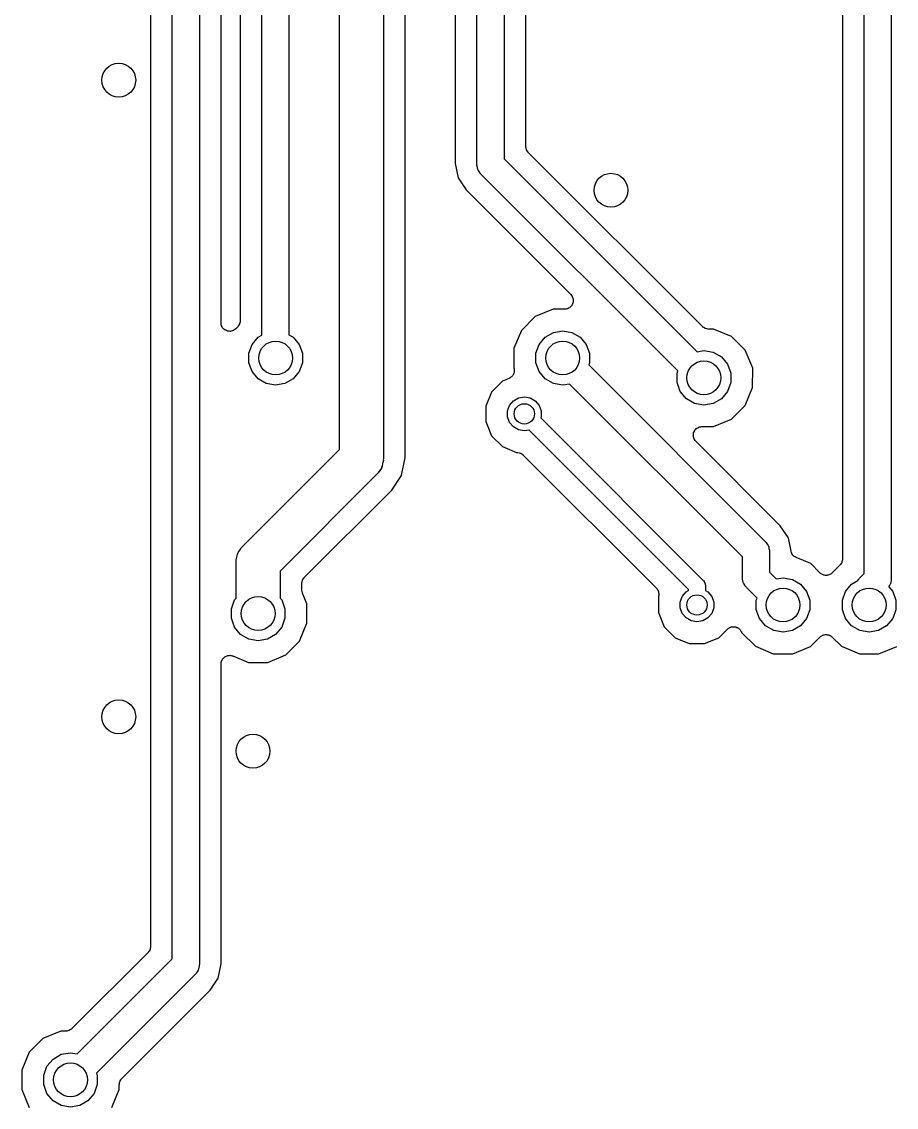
# Model space of a CAD drawing. Extents: x 25 to 125, y -125 to -25.
# Drawn here: x 99.76 to 112.67, y -88.57 to -72.54 of the extents above; entities that cross this region are included whole.
import ezdxf

# ---------------------------------------------------------------- set-up
doc = ezdxf.new("R2010")
doc.units = 0
doc.header["$MEASUREMENT"] = 0
doc.layers.add('BLACK', color=7, linetype='CONTINUOUS')

msp = doc.modelspace()

# ---------------------------------------------------------------- linework, layer by layer
at = {"layer": 'Black'}
for p, q in [((112.195, -80.6892), (112.195, -49.8711)), ((112.595, -49.8711), (112.595, -80.772)), ((103.305, -77.1695), (103.305, -64.3491)), ((103.705, -64.3491), (103.705, -77.1643)), ((102.985, -64.5588), (102.985, -76.9616)), ((101.984, -86.3788), (101.984, -65.31)), ((102.384, -65.2272), (102.384, -86.4616)), ((102.704, -76.9884), (102.704, -65.2397)), ((101.664, -65.4952), (101.664, -86.1936)), ((106.88, -65.659), (106.88, -74.5678)), ((107.2, -74.3826), (107.2, -65.6715)), ((106.48, -74.6506), (106.48, -65.7418)), ((106.16, -65.927), (106.16, -74.6381)), ((111.875, -69.9959), (111.875, -80.4753)), ((104.45, -78.8594), (104.45, -71.0939)), ((105.1, -71.0939), (105.1, -78.994)), ((105.42, -78.9815), (105.42, -71.2155)), ((107.201, -74.3881), (107.2, -74.3826)), ((107.2, -74.3937), (107.201, -74.3881)), ((107.205, -74.4097), (107.2, -74.3937)), ((107.208, -74.426), (107.205, -74.4097)), ((107.21, -74.4309), (107.208, -74.426)), ((107.212, -74.4363), (107.21, -74.4309)), ((107.221, -74.4499), (107.212, -74.4363)), ((107.23, -74.4642), (107.221, -74.4499)), ((107.234, -74.4678), (107.23, -74.4642)), ((107.237, -74.4724), (107.234, -74.4678)), ((109.808, -77.0431), (107.237, -74.4724)), ((106.16, -74.6381), (106.202, -74.8486)), ((106.482, -74.6593), (106.48, -74.6506)), ((106.481, -74.668), (106.482, -74.6593)), ((106.488, -74.6933), (106.481, -74.668)), ((106.88, -74.5678), (109.729, -77.4165)), ((106.492, -74.719), (106.488, -74.6933)), ((106.496, -74.7266), (106.492, -74.719)), ((106.499, -74.7351), (106.496, -74.7266)), ((106.514, -74.7565), (106.499, -74.7351)), ((106.527, -74.7792), (106.514, -74.7565)), ((106.534, -74.7848), (106.527, -74.7792)), ((106.539, -74.792), (106.534, -74.7848)), ((109.446, -77.6991), (106.539, -74.792)), ((106.202, -74.8486), (106.321, -75.0271)), ((106.321, -75.0271), (107.865, -76.5712)), ((107.865, -76.5712), (107.875, -76.5849)), ((107.875, -76.5849), (107.885, -76.5976)), ((107.868, -76.7457), (107.857, -76.7584)), ((107.879, -76.7339), (107.868, -76.7457)), ((107.882, -76.7289), (107.879, -76.7339)), ((107.885, -76.7246), (107.882, -76.7289)), ((107.885, -76.5976), (107.887, -76.6028)), ((107.891, -76.709), (107.885, -76.7246)), ((107.887, -76.6028), (107.891, -76.6074)), ((107.891, -76.6074), (107.895, -76.6234)), ((107.898, -76.6939), (107.891, -76.709)), ((107.895, -76.6234), (107.901, -76.6391)), ((107.899, -76.6884), (107.898, -76.6939)), ((107.9, -76.6832), (107.899, -76.6884)), ((107.901, -76.6665), (107.9, -76.6832)), ((107.901, -76.6391), (107.901, -76.6446)), ((107.901, -76.6446), (107.902, -76.65)), ((107.902, -76.65), (107.901, -76.6665)), ((107.338, -76.8973), (107.136, -77.0996)), ((107.603, -76.7879), (107.338, -76.8973)), ((107.775, -76.788), (107.603, -76.7879)), ((107.792, -76.7852), (107.775, -76.788)), ((107.808, -76.7837), (107.792, -76.7852)), ((107.813, -76.7814), (107.808, -76.7837)), ((107.819, -76.7804), (107.813, -76.7814)), ((107.833, -76.7721), (107.819, -76.7804)), ((107.848, -76.7651), (107.833, -76.7721)), ((107.852, -76.7612), (107.848, -76.7651)), ((107.857, -76.7584), (107.852, -76.7612)), ((102.707, -77.0046), (102.704, -76.9884)), ((102.708, -77.0211), (102.707, -77.0046)), ((102.711, -77.0262), (102.708, -77.0211)), ((102.712, -77.0318), (102.711, -77.0262)), ((102.72, -77.0461), (102.712, -77.0318)), ((102.727, -77.0611), (102.72, -77.0461)), ((102.731, -77.0651), (102.727, -77.0611)), ((102.734, -77.07), (102.731, -77.0651)), ((102.747, -77.0806), (102.734, -77.07)), ((102.948, -77.0515), (102.921, -77.0782)), ((102.951, -77.0469), (102.948, -77.0515)), ((102.955, -77.0432), (102.951, -77.0469)), ((102.964, -77.0289), (102.955, -77.0432)), ((102.973, -77.0154), (102.964, -77.0289)), ((102.975, -77.0099), (102.973, -77.0154)), ((102.977, -77.005), (102.975, -77.0099)), ((102.98, -76.9887), (102.977, -77.005)), ((102.985, -76.9728), (102.98, -76.9887)), ((102.985, -76.9616), (102.984, -76.9672)), ((102.984, -76.9672), (102.985, -76.9728)), ((109.812, -77.0462), (109.808, -77.0431)), ((109.816, -77.0505), (109.812, -77.0462)), ((109.83, -77.0588), (109.816, -77.0505)), ((109.844, -77.0684), (109.83, -77.0588)), ((109.849, -77.0698), (109.844, -77.0684)), ((109.854, -77.0726), (109.849, -77.0698)), ((109.871, -77.0755), (109.854, -77.0726)), ((109.887, -77.0798), (109.871, -77.0755)), ((102.758, -77.0923), (102.747, -77.0806)), ((102.763, -77.0947), (102.758, -77.0923)), ((102.768, -77.0983), (102.763, -77.0947)), ((102.783, -77.104), (102.768, -77.0983)), ((102.798, -77.111), (102.783, -77.104)), ((102.804, -77.1115), (102.798, -77.111)), ((102.809, -77.1134), (102.804, -77.1115)), ((102.826, -77.1134), (102.809, -77.1134)), ((102.842, -77.1149), (102.826, -77.1134)), ((102.848, -77.1134), (102.842, -77.1149)), ((102.853, -77.1134), (102.848, -77.1134)), ((102.869, -77.1078), (102.853, -77.1134)), ((102.885, -77.1035), (102.869, -77.1078)), ((102.889, -77.1003), (102.885, -77.1035)), ((102.895, -77.0983), (102.889, -77.1003)), ((102.907, -77.0877), (102.895, -77.0983)), ((102.921, -77.0782), (102.907, -77.0877)), ((103.162, -77.3072), (103.251, -77.2004)), ((103.251, -77.2004), (103.305, -77.1695)), ((103.705, -77.1643), (103.768, -77.2004)), ((103.768, -77.2004), (103.857, -77.3072)), ((107.136, -77.0996), (107.026, -77.3642)), ((107.398, -77.3072), (107.487, -77.2004)), ((107.487, -77.2004), (107.608, -77.1307)), ((107.608, -77.1307), (107.746, -77.1065)), ((107.746, -77.1065), (107.883, -77.1307)), ((107.883, -77.1307), (108.004, -77.2004)), ((108.004, -77.2004), (108.093, -77.3072)), ((109.892, -77.0793), (109.887, -77.0798)), ((109.898, -77.0803), (109.892, -77.0793)), ((109.973, -77.0803), (109.898, -77.0803)), ((110.238, -77.1902), (109.973, -77.0803)), ((110.44, -77.3929), (110.238, -77.1902)), ((103.114, -77.4383), (103.162, -77.3072)), ((103.857, -77.3072), (103.905, -77.4383)), ((107.026, -77.3642), (107.025, -77.6556)), ((107.35, -77.4383), (107.398, -77.3072)), ((108.093, -77.3072), (108.141, -77.4383)), ((110.55, -77.6576), (110.44, -77.3929)), ((103.114, -77.5777), (103.114, -77.4383)), ((103.905, -77.4383), (103.905, -77.5777)), ((107.35, -77.5777), (107.35, -77.4383)), ((108.141, -77.4383), (108.141, -77.5777)), ((109.729, -77.4165), (109.83, -77.3987)), ((109.83, -77.3987), (109.967, -77.4229)), ((109.967, -77.4229), (110.088, -77.4926)), ((110.088, -77.4926), (110.177, -77.5994)), ((103.162, -77.7088), (103.114, -77.5777)), ((103.251, -77.8156), (103.162, -77.7088)), ((103.857, -77.7088), (103.768, -77.8156)), ((103.905, -77.5777), (103.857, -77.7088)), ((107.025, -77.6556), (107.029, -77.6647)), ((107.031, -77.7088), (107.028, -77.7194)), ((107.029, -77.6647), (107.03, -77.6758)), ((107.03, -77.6758), (107.032, -77.6867)), ((107.032, -77.6867), (107.031, -77.6977)), ((107.031, -77.6977), (107.031, -77.7088)), ((107.398, -77.7088), (107.35, -77.5777)), ((107.487, -77.8156), (107.398, -77.7088)), ((108.141, -77.5777), (108.13, -77.6092)), ((108.13, -77.6092), (110.739, -80.219)), ((109.434, -77.7305), (109.446, -77.6991)), ((110.177, -77.5994), (110.225, -77.7305)), ((110.549, -77.944), (110.55, -77.6576)), ((103.372, -77.8853), (103.251, -77.8156)), ((103.768, -77.8156), (103.647, -77.8853)), ((106.858, -77.8492), (106.697, -78.0094)), ((106.954, -77.8095), (106.858, -77.8492)), ((106.963, -77.8035), (106.954, -77.8095)), ((106.973, -77.7993), (106.963, -77.8035)), ((106.981, -77.7918), (106.973, -77.7993)), ((106.991, -77.7858), (106.981, -77.7918)), ((106.998, -77.777), (106.991, -77.7858)), ((107.006, -77.7695), (106.998, -77.777)), ((107.011, -77.7597), (107.006, -77.7695)), ((107.018, -77.7508), (107.011, -77.7597)), ((107.021, -77.7403), (107.018, -77.7508)), ((107.026, -77.7304), (107.021, -77.7403)), ((107.028, -77.7194), (107.026, -77.7304)), ((107.608, -77.8853), (107.487, -77.8156)), ((109.434, -77.8699), (109.434, -77.7305)), ((109.482, -78.001), (109.434, -77.8699)), ((110.225, -77.8699), (110.177, -78.001)), ((110.225, -77.7305), (110.225, -77.8699)), ((103.51, -77.9095), (103.372, -77.8853)), ((103.647, -77.8853), (103.51, -77.9095)), ((106.697, -78.0094), (106.61, -78.2188)), ((107.746, -77.9095), (107.608, -77.8853)), ((107.846, -77.8917), (107.746, -77.9095)), ((110.398, -80.4433), (107.846, -77.8917)), ((109.572, -78.1078), (109.482, -78.001)), ((110.177, -78.001), (110.088, -78.1078)), ((110.44, -78.2086), (110.549, -77.944)), ((106.963, -78.2072), (107.019, -78.1405)), ((107.019, -78.1405), (107.094, -78.0969)), ((107.094, -78.0969), (107.18, -78.0818)), ((107.18, -78.0818), (107.266, -78.0969)), ((107.266, -78.0969), (107.341, -78.1405)), ((107.341, -78.1405), (107.397, -78.2072)), ((109.692, -78.1775), (109.572, -78.1078)), ((109.83, -78.2017), (109.692, -78.1775)), ((109.967, -78.1775), (109.83, -78.2017)), ((110.088, -78.1078), (109.967, -78.1775)), ((106.61, -78.2188), (106.61, -78.4456)), ((106.933, -78.2891), (106.963, -78.2072)), ((106.933, -78.3763), (106.933, -78.2891)), ((107.397, -78.2072), (107.427, -78.2891)), ((107.427, -78.2891), (107.427, -78.3763)), ((110.237, -78.4109), (110.44, -78.2086)), ((106.61, -78.4456), (106.696, -78.6552)), ((106.963, -78.4582), (106.933, -78.3763)), ((107.019, -78.525), (106.963, -78.4582)), ((107.427, -78.3763), (107.422, -78.3907)), ((107.422, -78.3907), (109.816, -80.7852)), ((109.972, -78.5203), (110.237, -78.4109)), ((106.696, -78.6552), (106.857, -78.8157)), ((107.094, -78.5685), (107.019, -78.525)), ((107.18, -78.5837), (107.094, -78.5685)), ((107.249, -78.5715), (107.18, -78.5837)), ((109.603, -80.9254), (107.249, -78.5715)), ((109.673, -78.6582), (109.675, -78.6417)), ((109.675, -78.6636), (109.673, -78.6582)), ((109.675, -78.625), (109.677, -78.6198)), ((109.675, -78.6417), (109.675, -78.625)), ((109.675, -78.6691), (109.675, -78.6636)), ((109.68, -78.6848), (109.675, -78.6691)), ((109.677, -78.6143), (109.684, -78.5992)), ((109.677, -78.6198), (109.677, -78.6143)), ((109.684, -78.5992), (109.69, -78.5836)), ((109.69, -78.5836), (109.693, -78.5793)), ((109.693, -78.5793), (109.696, -78.5743)), ((109.696, -78.5743), (109.707, -78.5626)), ((109.707, -78.5626), (109.718, -78.5498)), ((109.718, -78.5498), (109.723, -78.5471)), ((109.723, -78.5471), (109.727, -78.5431)), ((109.727, -78.5431), (109.742, -78.5361)), ((109.742, -78.5361), (109.756, -78.5278)), ((109.756, -78.5278), (109.762, -78.5268)), ((109.762, -78.5268), (109.767, -78.5245)), ((109.767, -78.5245), (109.783, -78.5231)), ((109.783, -78.5231), (109.8, -78.5202)), ((109.8, -78.5202), (109.972, -78.5203)), ((106.857, -78.8157), (107.066, -78.9026)), ((109.685, -78.7008), (109.68, -78.6848)), ((109.688, -78.7054), (109.685, -78.7008)), ((109.69, -78.7106), (109.688, -78.7054)), ((109.7, -78.7233), (109.69, -78.7106)), ((109.71, -78.737), (109.7, -78.7233)), ((110.957, -79.9839), (109.71, -78.737)), ((103.021, -80.2882), (104.45, -78.8594)), ((105.1, -78.994), (105.098, -79.0081)), ((105.369, -79.2355), (105.42, -78.9815)), ((107.066, -78.9026), (107.075, -78.9026)), ((107.075, -78.9026), (107.081, -78.9036)), ((107.081, -78.9036), (107.086, -78.9031)), ((107.086, -78.9031), (107.102, -78.9074)), ((107.102, -78.9074), (107.119, -78.9103)), ((107.119, -78.9103), (107.123, -78.9131)), ((107.123, -78.9131), (107.129, -78.9145)), ((107.129, -78.9145), (107.142, -78.9241)), ((107.142, -78.9241), (107.157, -78.9324)), ((107.157, -78.9324), (107.16, -78.9366)), ((107.16, -78.9366), (107.165, -78.9398)), ((107.165, -78.9398), (109.129, -80.9041)), ((105.07, -79.1314), (105.045, -79.1661)), ((105.073, -79.1175), (105.07, -79.1314)), ((105.08, -79.1052), (105.073, -79.1175)), ((105.088, -79.0633), (105.08, -79.1052)), ((105.099, -79.0223), (105.088, -79.0633)), ((105.098, -79.0081), (105.099, -79.0223)), ((105.005, -79.2238), (103.576, -80.6526)), ((105.013, -79.2121), (105.005, -79.2238)), ((105.024, -79.2029), (105.013, -79.2121)), ((105.045, -79.1661), (105.024, -79.2029)), ((105.222, -79.4589), (105.369, -79.2399)), ((105.369, -79.2399), (105.369, -79.2355)), ((105.369, -79.2355), (105.369, -79.2355)), ((103.933, -80.748), (105.222, -79.4589)), ((111.076, -80.1624), (110.957, -79.9839)), ((110.739, -80.219), (110.744, -80.2262)), ((110.744, -80.2262), (110.751, -80.2319)), ((110.751, -80.2319), (110.764, -80.2545)), ((110.764, -80.2545), (110.779, -80.2759)), ((110.779, -80.2759), (110.782, -80.2844)), ((111.116, -80.3612), (111.076, -80.1624)), ((102.938, -80.4487), (102.946, -80.4068)), ((102.946, -80.4068), (102.953, -80.3945)), ((102.953, -80.3945), (102.956, -80.3806)), ((102.956, -80.3806), (102.981, -80.3459)), ((102.981, -80.3459), (103.002, -80.3091)), ((103.002, -80.3091), (103.013, -80.2999)), ((103.013, -80.2999), (103.021, -80.2882)), ((110.782, -80.2844), (110.786, -80.2921)), ((110.786, -80.2921), (110.79, -80.3178)), ((110.79, -80.3178), (110.797, -80.343)), ((110.797, -80.343), (110.796, -80.3518)), ((110.796, -80.3518), (110.798, -80.3605)), ((110.798, -80.3605), (110.798, -80.6702)), ((111.122, -80.3779), (111.116, -80.3612)), ((111.128, -80.395), (111.122, -80.3779)), ((111.13, -80.3984), (111.128, -80.395)), ((111.132, -80.4023), (111.13, -80.3984)), ((111.143, -80.4158), (111.132, -80.4023)), ((111.154, -80.43), (111.143, -80.4158)), ((111.158, -80.4323), (111.154, -80.43)), ((111.161, -80.4355), (111.158, -80.4323)), ((111.176, -80.4441), (111.161, -80.4355)), ((102.926, -80.518), (102.928, -80.5039)), ((102.926, -81.0521), (102.926, -80.518)), ((102.927, -80.4897), (102.938, -80.4487)), ((102.928, -80.5039), (102.927, -80.4897)), ((110.398, -80.753), (110.398, -80.4433)), ((111.192, -80.4538), (111.176, -80.4441)), ((111.406, -80.543), (111.192, -80.4538)), ((111.543, -80.6799), (111.406, -80.543)), ((111.838, -80.5652), (111.723, -80.68)), ((111.841, -80.5606), (111.838, -80.5652)), ((111.845, -80.5569), (111.841, -80.5606)), ((111.854, -80.5426), (111.845, -80.5569)), ((111.863, -80.5291), (111.854, -80.5426)), ((111.865, -80.5236), (111.863, -80.5291)), ((111.867, -80.5187), (111.865, -80.5236)), ((111.87, -80.5025), (111.867, -80.5187)), ((111.875, -80.4865), (111.87, -80.5025)), ((111.875, -80.4753), (111.874, -80.4809)), ((111.874, -80.4809), (111.875, -80.4865)), ((103.576, -80.6526), (103.576, -81.0521)), ((103.917, -80.7705), (103.926, -80.7561)), ((103.926, -80.7561), (103.93, -80.7525)), ((103.93, -80.7525), (103.933, -80.748)), ((110.4, -80.7617), (110.398, -80.753)), ((110.399, -80.7704), (110.4, -80.7617)), ((110.798, -80.6702), (110.897, -80.7693)), ((110.897, -80.7693), (110.998, -80.7515)), ((110.998, -80.7515), (111.135, -80.7757)), ((111.552, -80.6863), (111.543, -80.6799)), ((111.56, -80.6941), (111.552, -80.6863)), ((111.57, -80.6988), (111.56, -80.6941)), ((111.579, -80.7052), (111.57, -80.6988)), ((111.59, -80.7081), (111.579, -80.7052)), ((111.6, -80.7128), (111.59, -80.7081)), ((111.611, -80.7138), (111.6, -80.7128)), ((111.622, -80.7167), (111.611, -80.7138)), ((111.633, -80.7157), (111.622, -80.7167)), ((111.644, -80.7167), (111.633, -80.7157)), ((111.655, -80.7138), (111.644, -80.7167)), ((111.666, -80.7129), (111.655, -80.7138)), ((111.676, -80.7082), (111.666, -80.7129)), ((111.687, -80.7053), (111.676, -80.7082)), ((111.696, -80.6989), (111.687, -80.7053)), ((111.706, -80.6943), (111.696, -80.6989)), ((111.714, -80.6864), (111.706, -80.6943)), ((111.723, -80.68), (111.714, -80.6864)), ((112.122, -80.7648), (112.127, -80.7576)), ((112.127, -80.7576), (112.195, -80.6892)), ((103.896, -80.8267), (103.901, -80.8107)), ((103.897, -80.8323), (103.896, -80.8267)), ((103.896, -80.8378), (103.897, -80.8323)), ((103.896, -80.9304), (103.896, -80.8378)), ((103.901, -80.8107), (103.904, -80.7943)), ((103.904, -80.7943), (103.906, -80.7895)), ((103.906, -80.7895), (103.908, -80.7841)), ((103.908, -80.7841), (103.917, -80.7705)), ((109.129, -80.9041), (109.134, -80.911)), ((109.134, -80.911), (109.14, -80.9167)), ((109.14, -80.9167), (109.147, -80.9289)), ((109.816, -80.7852), (109.82, -80.7897)), ((109.82, -80.7897), (109.824, -80.7933)), ((109.824, -80.7933), (109.832, -80.8074)), ((109.832, -80.8074), (109.841, -80.8208)), ((109.841, -80.8208), (109.843, -80.8261)), ((109.843, -80.8261), (109.845, -80.8308)), ((109.845, -80.8308), (109.848, -80.8469)), ((109.848, -80.8469), (109.853, -80.8627)), ((109.853, -80.8627), (109.852, -80.8682)), ((109.852, -80.8682), (109.853, -80.8736)), ((109.853, -80.8736), (109.853, -80.9398)), ((110.406, -80.7957), (110.399, -80.7704)), ((110.41, -80.8214), (110.406, -80.7957)), ((110.414, -80.829), (110.41, -80.8214)), ((110.417, -80.8375), (110.414, -80.829)), ((110.432, -80.8589), (110.417, -80.8375)), ((110.445, -80.8816), (110.432, -80.8589)), ((110.452, -80.8872), (110.445, -80.8816)), ((110.457, -80.8944), (110.452, -80.8872)), ((110.614, -81.0519), (110.457, -80.8944)), ((111.135, -80.7757), (111.256, -80.8454)), ((111.256, -80.8454), (111.346, -80.9522)), ((111.92, -80.9522), (112.01, -80.8454)), ((112.01, -80.8454), (112.102, -80.7921)), ((112.102, -80.7921), (112.115, -80.7704)), ((112.115, -80.7704), (112.122, -80.7648)), ((112.561, -80.8779), (112.558, -80.8835)), ((112.558, -80.8835), (112.616, -80.9522)), ((112.576, -80.8565), (112.561, -80.8779)), ((112.579, -80.848), (112.576, -80.8565)), ((112.583, -80.8404), (112.579, -80.848)), ((112.587, -80.8147), (112.583, -80.8404)), ((112.594, -80.7894), (112.587, -80.8147)), ((112.595, -80.772), (112.593, -80.7807)), ((112.593, -80.7807), (112.594, -80.7894)), ((102.856, -81.2103), (102.903, -81.0792)), ((102.903, -81.0792), (102.926, -81.0521)), ((103.576, -81.0521), (103.599, -81.0792)), ((103.599, -81.0792), (103.646, -81.2103)), ((103.896, -80.9331), (103.896, -80.9304)), ((103.896, -80.9358), (103.896, -80.9331)), ((103.9, -80.9547), (103.896, -80.9358)), ((103.904, -80.9738), (103.9, -80.9547)), ((103.905, -80.9762), (103.904, -80.9738)), ((103.906, -80.9789), (103.905, -80.9762)), ((103.971, -81.1374), (103.906, -80.9789)), ((109.147, -80.9289), (109.154, -80.9402)), ((109.154, -80.9402), (109.157, -80.9483)), ((109.157, -80.9483), (109.161, -80.9558)), ((109.162, -81.0268), (109.158, -81.0344)), ((109.158, -81.0344), (109.158, -81.0361)), ((109.158, -81.0361), (109.158, -81.2659)), ((109.161, -80.9558), (109.162, -80.9695)), ((109.162, -80.9695), (109.166, -80.9828)), ((109.163, -81.013), (109.162, -81.0268)), ((109.166, -80.9995), (109.163, -81.013)), ((109.166, -80.9828), (109.165, -80.9912)), ((109.165, -80.9912), (109.166, -80.9995)), ((109.481, -81.1094), (109.511, -81.0275)), ((109.511, -81.0275), (109.567, -80.9608)), ((109.567, -80.9608), (109.603, -80.9398)), ((109.603, -80.9398), (109.603, -80.9254)), ((109.853, -80.9398), (109.889, -80.9608)), ((109.889, -80.9608), (109.945, -81.0275)), ((109.945, -81.0275), (109.975, -81.1094)), ((110.603, -81.0833), (110.614, -81.0519)), ((111.346, -80.9522), (111.393, -81.0833)), ((111.873, -81.0833), (111.92, -80.9522)), ((112.616, -80.9522), (112.663, -81.0833)), ((102.856, -81.3497), (102.856, -81.2103)), ((103.646, -81.2103), (103.646, -81.3497)), ((103.971, -81.4238), (103.971, -81.1374)), ((109.481, -81.1966), (109.481, -81.1094)), ((109.511, -81.2785), (109.481, -81.1966)), ((109.975, -81.1966), (109.945, -81.2785)), ((109.975, -81.1094), (109.975, -81.1966)), ((110.603, -81.2227), (110.603, -81.0833)), ((110.65, -81.3538), (110.603, -81.2227)), ((111.393, -81.2227), (111.346, -81.3538)), ((111.393, -81.0833), (111.393, -81.2227)), ((111.873, -81.2227), (111.873, -81.0833)), ((111.92, -81.3538), (111.873, -81.2227)), ((112.663, -81.2227), (112.616, -81.3538)), ((112.663, -81.0833), (112.663, -81.2227)), ((102.903, -81.4808), (102.856, -81.3497)), ((103.646, -81.3497), (103.599, -81.4808)), ((109.158, -81.2659), (109.244, -81.4755)), ((109.567, -81.3452), (109.511, -81.2785)), ((109.642, -81.3888), (109.567, -81.3452)), ((109.728, -81.404), (109.642, -81.3888)), ((109.814, -81.3888), (109.728, -81.404)), ((109.889, -81.3452), (109.814, -81.3888)), ((109.945, -81.2785), (109.889, -81.3452)), ((110.74, -81.4606), (110.65, -81.3538)), ((111.346, -81.3538), (111.256, -81.4606)), ((112.01, -81.4606), (111.92, -81.3538)), ((112.616, -81.3538), (112.526, -81.4606)), ((102.993, -81.5876), (102.903, -81.4808)), ((103.599, -81.4808), (103.509, -81.5876)), ((103.861, -81.6884), (103.971, -81.4238)), ((109.244, -81.4755), (109.405, -81.6359)), ((110.05, -81.6365), (110.177, -81.5105)), ((110.177, -81.5105), (110.188, -81.5026)), ((110.188, -81.5026), (110.198, -81.4932)), ((110.198, -81.4932), (110.206, -81.49)), ((110.206, -81.49), (110.213, -81.4852)), ((110.213, -81.4852), (110.226, -81.4817)), ((110.226, -81.4817), (110.239, -81.4764)), ((110.239, -81.4764), (110.247, -81.476)), ((110.247, -81.476), (110.255, -81.4739)), ((110.255, -81.4739), (110.269, -81.4751)), ((110.269, -81.4751), (110.283, -81.4745)), ((110.283, -81.4745), (110.291, -81.477)), ((110.291, -81.477), (110.299, -81.4777)), ((110.299, -81.4777), (110.312, -81.4836)), ((110.312, -81.4836), (110.325, -81.4878)), ((110.325, -81.4878), (110.332, -81.4929)), ((110.332, -81.4929), (110.339, -81.4964)), ((110.339, -81.4964), (110.349, -81.5062)), ((110.349, -81.5062), (110.36, -81.5147)), ((110.36, -81.5147), (110.365, -81.5217)), ((110.365, -81.5217), (110.37, -81.5276)), ((110.37, -81.5276), (110.376, -81.5402)), ((110.376, -81.5402), (110.384, -81.5519)), ((110.384, -81.5519), (110.387, -81.5603)), ((110.387, -81.5603), (110.59, -81.763)), ((110.861, -81.5303), (110.74, -81.4606)), ((110.998, -81.5545), (110.861, -81.5303)), ((111.135, -81.5303), (110.998, -81.5545)), ((111.256, -81.4606), (111.135, -81.5303)), ((112.131, -81.5303), (112.01, -81.4606)), ((112.268, -81.5545), (112.131, -81.5303)), ((112.405, -81.5303), (112.268, -81.5545)), ((112.526, -81.4606), (112.405, -81.5303)), ((103.114, -81.6573), (102.993, -81.5876)), ((103.251, -81.6815), (103.114, -81.6573)), ((103.388, -81.6573), (103.251, -81.6815)), ((103.509, -81.5876), (103.388, -81.6573)), ((103.658, -81.8907), (103.861, -81.6884)), ((109.405, -81.6359), (109.614, -81.7229)), ((109.614, -81.7229), (109.841, -81.7231)), ((109.841, -81.7231), (110.05, -81.6365)), ((111.405, -81.7637), (111.543, -81.626)), ((111.543, -81.626), (111.552, -81.6196)), ((111.552, -81.6196), (111.56, -81.6117)), ((111.56, -81.6117), (111.57, -81.6071)), ((111.57, -81.6071), (111.579, -81.6007)), ((111.579, -81.6007), (111.59, -81.5978)), ((111.59, -81.5978), (111.6, -81.5931)), ((111.6, -81.5931), (111.611, -81.5922)), ((111.611, -81.5922), (111.622, -81.5893)), ((111.622, -81.5893), (111.633, -81.5903)), ((111.633, -81.5903), (111.644, -81.5893)), ((111.644, -81.5893), (111.655, -81.5922)), ((111.655, -81.5922), (111.666, -81.5932)), ((111.666, -81.5932), (111.676, -81.5979)), ((111.676, -81.5979), (111.687, -81.6008)), ((111.687, -81.6008), (111.696, -81.6072)), ((111.696, -81.6072), (111.706, -81.6119)), ((111.706, -81.6119), (111.714, -81.6197)), ((111.714, -81.6197), (111.723, -81.6261)), ((111.723, -81.6261), (111.86, -81.763)), ((110.59, -81.763), (110.854, -81.8729)), ((110.854, -81.8729), (111.141, -81.8731)), ((111.141, -81.8731), (111.405, -81.7637)), ((111.86, -81.763), (112.124, -81.8729)), ((112.124, -81.8729), (112.411, -81.8731)), ((112.411, -81.8731), (112.675, -81.7637)), ((102.704, -82.0228), (102.707, -82.0091)), ((102.704, -86.4491), (102.704, -82.0228)), ((102.707, -81.9952), (102.71, -81.9875)), ((102.707, -82.0091), (102.707, -81.9952)), ((102.71, -81.9875), (102.712, -81.9794)), ((102.712, -81.9794), (102.719, -81.9673)), ((102.719, -81.9673), (102.724, -81.9545)), ((102.724, -81.9545), (102.73, -81.9484)), ((102.73, -81.9484), (102.734, -81.9412)), ((102.734, -81.9412), (102.745, -81.9322)), ((102.745, -81.9322), (102.754, -81.922)), ((102.754, -81.922), (102.761, -81.9181)), ((102.761, -81.9181), (102.768, -81.9128)), ((102.768, -81.9128), (102.781, -81.9081)), ((102.781, -81.9081), (102.793, -81.9016)), ((102.793, -81.9016), (102.801, -81.9006)), ((102.801, -81.9006), (102.809, -81.8977)), ((102.809, -81.8977), (102.823, -81.8977)), ((102.823, -81.8977), (102.837, -81.8959)), ((102.837, -81.8959), (102.845, -81.8977)), ((102.845, -81.8977), (102.853, -81.8977)), ((102.853, -81.8977), (102.866, -81.9025)), ((102.866, -81.9025), (102.88, -81.9055)), ((102.88, -81.9055), (103.107, -81.9999)), ((103.107, -81.9999), (103.394, -82.0001)), ((103.394, -82.0001), (103.658, -81.8907)), ((101.664, -86.2047), (101.659, -86.2207)), ((101.664, -86.1936), (101.663, -86.1991)), ((101.663, -86.1991), (101.664, -86.2047)), ((101.627, -86.2834), (100.504, -87.4061)), ((101.63, -86.2788), (101.627, -86.2834)), ((101.634, -86.2752), (101.63, -86.2788)), ((101.643, -86.2609), (101.634, -86.2752)), ((101.652, -86.2473), (101.643, -86.2609)), ((101.654, -86.2419), (101.652, -86.2473)), ((101.657, -86.237), (101.654, -86.2419)), ((101.659, -86.2207), (101.657, -86.237)), ((100.583, -87.7797), (101.984, -86.3788)), ((102.372, -86.53), (102.368, -86.5376)), ((102.377, -86.5043), (102.372, -86.53)), ((102.383, -86.479), (102.377, -86.5043)), ((102.384, -86.4616), (102.383, -86.4703)), ((102.383, -86.4703), (102.383, -86.479)), ((102.662, -86.6596), (102.704, -86.4491)), ((102.326, -86.603), (100.866, -88.0623)), ((102.331, -86.5958), (102.326, -86.603)), ((102.337, -86.5902), (102.331, -86.5958)), ((102.35, -86.5675), (102.337, -86.5902)), ((102.365, -86.5461), (102.35, -86.5675)), ((102.368, -86.5376), (102.365, -86.5461)), ((102.543, -86.8381), (102.662, -86.6596)), ((101.24, -88.1417), (102.543, -86.8381)), ((100.34, -87.4433), (100.075, -87.5527)), ((100.414, -87.4433), (100.34, -87.4433)), ((100.42, -87.4424), (100.414, -87.4433)), ((100.426, -87.4429), (100.42, -87.4424)), ((100.442, -87.4386), (100.426, -87.4429)), ((100.458, -87.4357), (100.442, -87.4386)), ((100.463, -87.4329), (100.458, -87.4357)), ((100.468, -87.4314), (100.463, -87.4329)), ((100.482, -87.422), (100.468, -87.4314)), ((100.496, -87.4137), (100.482, -87.422)), ((100.5, -87.4094), (100.496, -87.4137)), ((100.504, -87.4061), (100.5, -87.4094)), ((100.075, -87.5527), (99.8724, -87.755)), ((99.8724, -87.755), (99.7625, -88.0196)), ((100.224, -87.8558), (100.345, -87.7861)), ((100.345, -87.7861), (100.482, -87.7619)), ((100.482, -87.7619), (100.583, -87.7797)), ((100.087, -88.0937), (100.135, -87.9626)), ((100.135, -87.9626), (100.224, -87.8558)), ((99.7625, -88.0196), (99.7623, -88.306)), ((100.087, -88.2331), (100.087, -88.0937)), ((100.866, -88.0623), (100.878, -88.0937)), ((100.878, -88.0937), (100.878, -88.2331)), ((100.135, -88.3642), (100.087, -88.2331)), ((100.878, -88.2331), (100.83, -88.3642)), ((101.202, -88.2313), (101.203, -88.2259)), ((101.202, -88.3072), (101.202, -88.2313)), ((101.203, -88.2204), (101.207, -88.2043)), ((101.203, -88.2259), (101.203, -88.2204)), ((101.207, -88.2043), (101.21, -88.1879)), ((101.21, -88.1879), (101.213, -88.1831)), ((101.213, -88.1831), (101.214, -88.1778)), ((101.214, -88.1778), (101.224, -88.1641)), ((101.224, -88.1641), (101.232, -88.1497)), ((101.232, -88.1497), (101.236, -88.1462)), ((101.236, -88.1462), (101.24, -88.1417)), ((99.7623, -88.306), (99.8717, -88.5707)), ((100.224, -88.471), (100.135, -88.3642)), ((100.83, -88.3642), (100.74, -88.471)), ((101.092, -88.5718), (101.202, -88.3072)), ((100.345, -88.5407), (100.224, -88.471)), ((100.482, -88.5649), (100.345, -88.5407)), ((100.62, -88.5407), (100.482, -88.5649)), ((100.74, -88.471), (100.62, -88.5407))]:
    msp.add_line(p, q, dxfattribs=at)
for centre, radius in [((101.194, -73.406), 0.25), ((108.458, -75.0316), 0.25), ((103.51, -77.508), 0.25), ((107.746, -77.508), 0.25), ((109.83, -77.8002), 0.25), ((107.18, -78.3327), 0.15), ((110.998, -81.153), 0.25), ((112.268, -81.153), 0.25), ((103.251, -81.28), 0.25), ((109.728, -81.153), 0.15), ((101.194, -82.804), 0.25), ((103.175, -83.312), 0.25), ((100.482, -88.1634), 0.25)]:
    msp.add_circle(centre, radius, dxfattribs=at)

doc.saveas('drawing.dxf')
